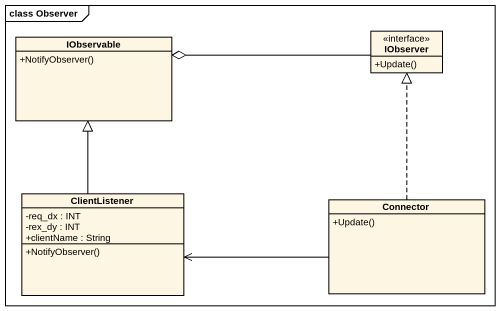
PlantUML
@startuml
mainframe class Observer
hide circle
hide empty members
skinparam classAttributeIconSize 0
class IObservable {
  +NotifyObserver()
}
interface IObserver {
  +Update()
}
class ClientListener {
  -req_dx : INT
  -rex_dy : INT
  +clientName : String
  +NotifyObserver()
}
class Connector {
  +Update()
}
IObservable o-right- IObserver
ClientListener -up-|> IObservable
Connector .up.|> IObserver
Connector -left-> ClientListener
@enduml
